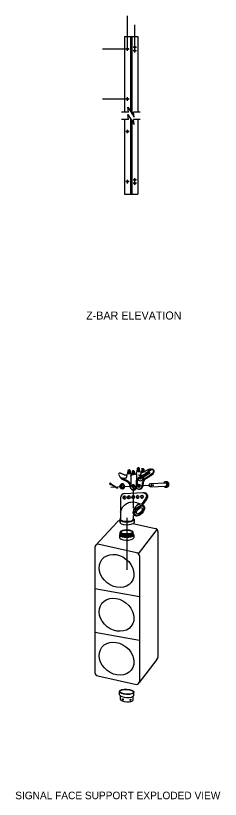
# Model space of a CAD drawing. Extents: x 1635.7 to 1677, y 1593.1 to 1622.8.
# Drawn here: x 1669.39 to 1673.48, y 1593.11 to 1608.77 of the extents above; entities that cross this region are included whole.
import ezdxf

# ---------------------------------------------------------------- set-up
doc = ezdxf.new("R2010")
doc.units = 0
doc.layers.add('es_DETAIL', color=7, linetype='Continuous')
doc.layers.add('es_NO-PLOT', color=7, linetype='Continuous')

msp = doc.modelspace()

# ---------------------------------------------------------------- linework, layer by layer
at = {"layer": 'es_DETAIL'}
for p, q in [((1671.624, 1608.065), (1671.624, 1608.77)), ((1671.77, 1608.031), (1671.77, 1608.587)), ((1671.562, 1608.356), (1671.833, 1608.356)), ((1671.562, 1608.356), (1671.562, 1606.839)), ((1671.687, 1608.356), (1671.687, 1606.848)), ((1671.708, 1608.356), (1671.708, 1606.815)), ((1671.833, 1608.356), (1671.833, 1606.839)), ((1671.127, 1608.106), (1671.658, 1608.106)), ((1671.736, 1608.14), (1671.804, 1608.14)), ((1671.736, 1608.073), (1671.804, 1608.073)), ((1671.127, 1607.106), (1671.658, 1607.106)), ((1671.624, 1607.071), (1671.624, 1607.142)), ((1671.642, 1606.839), (1671.505, 1606.839)), ((1671.642, 1606.694), (1671.505, 1606.694)), ((1671.562, 1606.694), (1671.562, 1605.205)), ((1671.687, 1606.703), (1671.687, 1605.205)), ((1671.88, 1606.839), (1671.742, 1606.839)), ((1671.88, 1606.694), (1671.742, 1606.694)), ((1671.833, 1606.694), (1671.833, 1605.205)), ((1671.708, 1606.669), (1671.708, 1605.205)), ((1671.66, 1606.455), (1671.588, 1606.455)), ((1671.624, 1606.419), (1671.624, 1606.491)), ((1671.66, 1605.455), (1671.588, 1605.455)), ((1671.624, 1605.419), (1671.624, 1605.491)), ((1671.806, 1605.489), (1671.734, 1605.489)), ((1671.77, 1605.387), (1671.77, 1605.525)), ((1671.806, 1605.421), (1671.734, 1605.421)), ((1671.562, 1605.205), (1671.833, 1605.205)), ((1671.627, 1599.64), (1671.641, 1599.649)), ((1671.627, 1599.64), (1671.627, 1599.616)), ((1671.633, 1599.678), (1671.633, 1599.644)), ((1671.641, 1599.649), (1671.641, 1599.619)), ((1671.641, 1599.649), (1671.668, 1599.649)), ((1671.668, 1599.649), (1671.668, 1599.617)), ((1671.668, 1599.649), (1671.682, 1599.642)), ((1671.676, 1599.68), (1671.676, 1599.645)), ((1671.682, 1599.642), (1671.682, 1599.615)), ((1671.717, 1599.661), (1671.717, 1599.626)), ((1671.76, 1599.663), (1671.76, 1599.628)), ((1671.811, 1599.68), (1671.825, 1599.69)), ((1671.811, 1599.68), (1671.811, 1599.652)), ((1671.817, 1599.719), (1671.817, 1599.684)), ((1671.825, 1599.69), (1671.825, 1599.659)), ((1671.825, 1599.69), (1671.852, 1599.69)), ((1671.852, 1599.69), (1671.852, 1599.66)), ((1671.852, 1599.69), (1671.866, 1599.683)), ((1671.86, 1599.721), (1671.86, 1599.686)), ((1671.866, 1599.683), (1671.866, 1599.657)), ((1671.901, 1599.665), (1671.915, 1599.674)), ((1671.901, 1599.665), (1671.901, 1599.643)), ((1671.907, 1599.704), (1671.907, 1599.669)), ((1671.915, 1599.674), (1671.915, 1599.641)), ((1671.915, 1599.674), (1671.942, 1599.674)), ((1671.942, 1599.674), (1671.942, 1599.649)), ((1671.942, 1599.674), (1671.956, 1599.667)), ((1671.95, 1599.705), (1671.95, 1599.67)), ((1671.956, 1599.667), (1671.956, 1599.655)), ((1671.691, 1599.566), (1671.691, 1599.371)), ((1671.711, 1599.622), (1671.726, 1599.632)), ((1671.711, 1599.622), (1671.711, 1599.601)), ((1671.726, 1599.632), (1671.726, 1599.596)), ((1671.726, 1599.632), (1671.752, 1599.632)), ((1671.752, 1599.632), (1671.752, 1599.601)), ((1671.752, 1599.632), (1671.766, 1599.625)), ((1671.766, 1599.625), (1671.766, 1599.606)), ((1671.801, 1599.611), (1671.801, 1599.398)), ((1671.293, 1599.346), (1672.081, 1599.385)), ((1671.302, 1599.401), (1671.41, 1599.334)), ((1671.304, 1599.405), (1671.423, 1599.329)), ((1671.305, 1599.408), (1671.425, 1599.33)), ((1671.41, 1599.334), (1671.412, 1599.336)), ((1671.425, 1599.33), (1671.423, 1599.329)), ((1671.738, 1599.368), (1671.738, 1598.927)), ((1672.08, 1599.418), (1672.384, 1599.433)), ((1672.083, 1599.352), (1672.387, 1599.367)), ((1672.383, 1599.454), (1672.405, 1599.455)), ((1672.388, 1599.346), (1672.41, 1599.347)), ((1671.571, 1599.222), (1671.927, 1599.239)), ((1671.927, 1599.239), (1671.964, 1599.238)), ((1671.484, 1599.131), (1671.484, 1598.703)), ((1671.922, 1598.993), (1671.946, 1598.971)), ((1671.47, 1598.704), (1671.47, 1598.655)), ((1671.609, 1598.736), (1671.609, 1597.696)), ((1671.755, 1598.704), (1671.755, 1598.642)), ((1670.992, 1598.187), (1671.417, 1598.645)), ((1671.733, 1598.62), (1672.181, 1598.519)), ((1671.464, 1598.395), (1671.464, 1598.346)), ((1671.478, 1598.394), (1671.478, 1598.447)), ((1671.735, 1598.395), (1671.735, 1598.446)), ((1671.749, 1598.395), (1671.749, 1598.333)), ((1671.845, 1598.013), (1672.213, 1598.502)), ((1672.23, 1598.459), (1672.23, 1595.941)), ((1670.975, 1598.144), (1670.975, 1595.636)), ((1671.803, 1598.031), (1671.035, 1598.204)), ((1671.863, 1597.97), (1671.863, 1595.462)), ((1670.975, 1597.321), (1671.863, 1597.161)), ((1670.975, 1596.445), (1671.863, 1596.285)), ((1671.862, 1595.443), (1672.213, 1595.898)), ((1671.035, 1595.575), (1671.803, 1595.402)), ((1671.467, 1595.195), (1671.467, 1595.264)), ((1671.481, 1595.102), (1671.481, 1595.176)), ((1671.738, 1595.09), (1671.738, 1595.163)), ((1671.751, 1595.18), (1671.751, 1595.253))]:
    msp.add_line(p, q, dxfattribs=at)
for points in [[(1671.642, 1606.839), (1671.63, 1606.939), (1671.755, 1606.739), (1671.742, 1606.839)], [(1671.642, 1606.694), (1671.63, 1606.794), (1671.755, 1606.594), (1671.742, 1606.694)]]:
    msp.add_lwpolyline(points, dxfattribs=at)
for centre in [(1671.624, 1608.106), (1671.77, 1608.14), (1671.77, 1608.073), (1671.624, 1607.106), (1671.624, 1606.455), (1671.624, 1605.455), (1671.77, 1605.489), (1671.77, 1605.421)]:
    msp.add_circle(centre, 0.0156, dxfattribs=at)
for centre, radius, start, end in [((1672.015, 1599.445), 0.0883, 124.3956, 173.5355), ((1672.015, 1599.445), 0.0718, 122.0577, 174.2409), ((1671.297, 1599.392), 0.0144, 60.9743, 117.2302), ((1671.297, 1599.392), 0.0109, 60.9743, 117.2302), ((1671.308, 1599.418), 0.0144, 194.6869, 250.9427), ((1671.308, 1599.418), 0.0109, 194.6869, 250.9427), ((1671.575, 1599.131), 0.0911, 92.6284, 180), ((1671.468, 1598.613), 0.0607, 88.1983, 147.6643), ((1672.17, 1598.459), 0.0607, 0, 79.3113), ((1671.035, 1598.144), 0.0607, 90, 180), ((1671.803, 1597.97), 0.0607, 0, 90), ((1672.17, 1595.941), 0.0607, 315, 0), ((1671.035, 1595.636), 0.0607, 180, 270), ((1671.803, 1595.462), 0.0607, 270, 0)]:
    msp.add_arc(centre, radius, start, end, dxfattribs=at)
for centre, major_axis, ratio, start_param, end_param in [((1671.655, 1599.679), (0.0214, 0.001), 0.472624, 6.265799, 9.418415), ((1671.655, 1599.676), (0.0214, 0.001), 0.472624, 6.265799, 9.418415), ((1671.655, 1599.669), (0.0214, 0.001), 0.472624, 6.265799, 9.418415), ((1671.655, 1599.661), (0.0214, 0.001), 0.472624, 6.265799, 9.418415), ((1671.655, 1599.653), (0.0214, 0.001), 0.472624, 6.265799, 9.418415), ((1671.655, 1599.645), (0.0214, 0.001), 0.472624, 6.265799, 9.418415), ((1671.739, 1599.662), (0.0214, 0.001), 0.472624, 6.265799, 9.418415), ((1671.739, 1599.659), (0.0214, 0.001), 0.472624, 6.265799, 9.418415), ((1671.739, 1599.652), (0.0214, 0.001), 0.472624, 6.265799, 9.418415), ((1671.739, 1599.644), (0.0214, 0.001), 0.472624, 6.265799, 9.418415), ((1671.739, 1599.635), (0.0214, 0.001), 0.472624, 6.265799, 9.418415), ((1671.839, 1599.72), (0.0214, 0.001), 0.472624, 6.265799, 9.418415), ((1671.839, 1599.717), (0.0214, 0.001), 0.472624, 6.265799, 9.418415), ((1671.839, 1599.71), (0.0214, 0.001), 0.472624, 6.265799, 9.418415), ((1671.839, 1599.693), (0.0214, 0.001), 0.472624, 6.265799, 9.418415), ((1671.839, 1599.702), (0.0214, 0.001), 0.472624, 6.265799, 9.418415), ((1671.839, 1599.686), (0.0214, 0.001), 0.472624, 6.265799, 9.418415), ((1671.928, 1599.705), (0.0214, 0.001), 0.472624, 6.265799, 9.418415), ((1671.929, 1599.701), (0.0214, 0.001), 0.472624, 6.265799, 9.418415), ((1671.929, 1599.694), (0.0214, 0.001), 0.472624, 6.265799, 9.418415), ((1671.929, 1599.686), (0.0214, 0.001), 0.472624, 6.265799, 9.418415), ((1671.929, 1599.678), (0.0214, 0.001), 0.472624, 6.265799, 9.418415), ((1671.929, 1599.67), (0.0214, 0.001), 0.472624, 6.265799, 9.418415), ((1671.739, 1599.628), (0.0214, 0.001), 0.472624, 6.265799, 9.418415), ((1671.283, 1599.414), (0.015, -0.0073), 0.761697, 0.535313, 5.709956), ((1671.283, 1599.414), (0.0115, -0.006), 0.677703, 0.709373, 5.671427), ((1671.521, 1599.361), (0.003, 0.0333), 0.725998, 0.395332, 3.405509), ((1671.521, 1599.361), (0.0047, 0.0526), 0.826342, 3.415707, 6.637131), ((1671.738, 1599.368), (0.027, 0.0617), 0.86395, 2.568274, 4.991498), ((1671.754, 1599.368), (0, 0.0334), 0.725998, 0.356319, 2.803413), ((1671.856, 1599.373), (0.027, 0.0617), 0.86395, 2.633534, 4.991498), ((1671.869, 1599.374), (0, 0.0334), 0.725998, 0.356319, 2.803413), ((1671.872, 1599.369), (0.027, 0.0617), 0.86395, 3.15916, 4.991498), ((1672.386, 1599.4), (-0.0027, 0.0542), 0.831182, 2.234604, 7.190174), ((1672.386, 1599.4), (-0.0017, 0.0334), 0.725998, 3.141593, 6.283185), ((1672.406, 1599.401), (-0.0027, 0.0542), 0.831182, 3.158154, 6.242058), ((1671.58, 1599.139), (0, 0.0334), 0.725998, 0.356319, 2.803413), ((1671.667, 1599.143), (0, 0.0334), 0.725998, 0.356319, 2.803413), ((1671.754, 1599.147), (0, 0.0334), 0.725998, 0.356319, 2.803413), ((1671.841, 1599.151), (0, 0.0334), 0.725998, 0.356319, 2.803413), ((1671.929, 1599.155), (0, 0.0334), 0.725998, 0.356319, 2.803413), ((1671.835, 1598.898), (0.086, 0.0963), 0.575038, 6.250553, 9.407565), ((1671.612, 1598.704), (-0.142, 0), 0.381216, 5.843614, 9.867808), ((1671.612, 1598.704), (-0.129, 0), 0.314901, 0.030457, 3.141593), ((1671.612, 1598.649), (-0.143, 0), 0.375682, 6.176268, 9.298672), ((1671.607, 1598.395), (-0.142, 0), 0.381216, 5.843614, 9.867808), ((1671.607, 1598.448), (-0.129, 0), 0.314901, 3.058803, 9.3387), ((1671.607, 1598.438), (-0.129, 0), 0.314901, 0.030457, 3.096999), ((1671.607, 1598.429), (-0.129, 0), 0.314901, 0.030457, 3.141593), ((1671.607, 1598.419), (-0.129, 0), 0.314901, 0.030457, 3.141593), ((1671.607, 1598.409), (-0.129, 0), 0.314901, 0.030457, 3.141593), ((1671.607, 1598.4), (-0.129, 0), 0.314901, 0.030457, 3.141593), ((1671.607, 1598.395), (-0.129, 0), 0.314901, 0.030457, 3.141593), ((1671.607, 1598.448), (-0.118, 0), 0.252458, 3.058803, 9.3387), ((1671.607, 1598.34), (-0.143, 0), 0.375682, 6.176268, 9.298672), ((1671.609, 1595.194), (-0.143, 0.007), 0.375682, 0.132476, 3.015487), ((1671.609, 1595.097), (-0.128, 0.007), 0.314901, 0.030457, 3.141593), ((1671.534, 1595.104), (-0.0007, -0.014), 0.510002, 3.47344, 6.082813), ((1671.679, 1595.094), (0.0007, 0.014), 0.510002, 3.341965, 5.951338)]:
    msp.add_ellipse(centre, major_axis=major_axis, ratio=ratio, start_param=start_param, end_param=end_param, dxfattribs=at)
for centre, major_axis, ratio in [((1672.041, 1599.643), (0, 0.00153), 0.601575), ((1672.044, 1599.641), (0, 0.00153), 0.601575), ((1672.046, 1599.645), (0, 0.00153), 0.601575), ((1672.046, 1599.641), (0, 0.00153), 0.601575), ((1672.048, 1599.648), (0, 0.00153), 0.601575), ((1672.05, 1599.645), (0, 0.00153), 0.601575), ((1672.05, 1599.64), (0, 0.00153), 0.601575), ((1672.052, 1599.649), (0, 0.00153), 0.601575), ((1672.052, 1599.643), (0, 0.00153), 0.601575), ((1672.055, 1599.645), (0, 0.00153), 0.601575), ((1672.055, 1599.64), (0, 0.00153), 0.601575), ((1672.058, 1599.643), (0, 0.00153), 0.601575), ((1672.058, 1599.639), (0, 0.00153), 0.601575), ((1672.062, 1599.641), (0, 0.00153), 0.601575), ((1672.041, 1599.637), (0, 0.00153), 0.601575), ((1672.042, 1599.632), (0, 0.00153), 0.601575), ((1672.044, 1599.637), (0, 0.00153), 0.601575), ((1672.046, 1599.635), (0, 0.00153), 0.601575), ((1672.046, 1599.627), (0, 0.00153), 0.601575), ((1672.047, 1599.631), (0, 0.00153), 0.601575), ((1672.049, 1599.627), (0, 0.00153), 0.601575), ((1672.05, 1599.633), (0, 0.00153), 0.601575), ((1672.052, 1599.624), (0, 0.00153), 0.601575), ((1672.053, 1599.637), (0, 0.00153), 0.601575), ((1672.054, 1599.633), (0, 0.00153), 0.601575), ((1672.053, 1599.629), (0, 0.00153), 0.601575), ((1672.056, 1599.625), (0, 0.00153), 0.601575), ((1672.057, 1599.635), (0, 0.00153), 0.601575), ((1672.058, 1599.632), (0, 0.00153), 0.601575), ((1672.059, 1599.629), (0, 0.00153), 0.601575), ((1672.06, 1599.623), (0, 0.00153), 0.601575), ((1672.061, 1599.636), (0, 0.00153), 0.601575), ((1672.064, 1599.632), (0, 0.00153), 0.601575), ((1671.518, 1599.36), (0.0047, 0.0526), 0.826342), ((1671.518, 1599.36), (0.003, 0.0333), 0.725998), ((1671.738, 1599.368), (0, 0.0334), 0.725998), ((1671.853, 1599.374), (0, 0.0334), 0.725998), ((1672.081, 1599.385), (-0.0017, 0.0334), 0.725998), ((1672.133, 1599.384), (0.0001, -0.0107), 0.730847), ((1671.564, 1599.139), (0, 0.0334), 0.725998), ((1671.651, 1599.143), (0, 0.0334), 0.725998), ((1671.738, 1599.147), (0, 0.0334), 0.725998), ((1671.825, 1599.151), (0, 0.0334), 0.725998), ((1671.913, 1599.155), (0, 0.0334), 0.725998), ((1671.861, 1598.876), (0.0852, 0.0954), 0.58038), ((1671.861, 1598.876), (0.0759, 0.0849), 0.528419), ((1671.861, 1598.876), (0.0507, 0.0567), 0.50496), ((1671.406, 1597.671), (0.292, -0.23), 0.814636), ((1671.406, 1596.795), (0.292, -0.23), 0.814636), ((1671.406, 1595.918), (0.292, -0.23), 0.814636), ((1671.609, 1595.256), (-0.142, 0.007), 0.381216), ((1671.609, 1595.256), (-0.135, 0.007), 0.349387), ((1671.531, 1595.104), (-0.0007, -0.014), 0.510002), ((1671.682, 1595.094), (0.0007, 0.014), 0.510002)]:
    msp.add_ellipse(centre, major_axis=major_axis, ratio=ratio, dxfattribs=at)
for points, degree in [([(1671.801, 1599.611), (1671.8, 1599.63), (1671.805, 1599.647), (1671.813, 1599.654), (1671.822, 1599.659), (1671.841, 1599.662), (1671.865, 1599.659), (1671.898, 1599.643), (1671.914, 1599.639), (1671.952, 1599.651), (1672.019, 1599.688), (1672.035, 1599.696), (1672.05, 1599.703), (1672.07, 1599.709), (1672.098, 1599.714), (1672.118, 1599.708)], 3), ([(1672.012, 1599.641), (1671.967, 1599.603), (1671.934, 1599.584), (1671.894, 1599.562), (1671.859, 1599.545), (1671.831, 1599.528), (1671.817, 1599.513), (1671.811, 1599.503), (1671.81, 1599.499)], 3), ([(1671.917, 1599.641), (1671.9, 1599.638), (1671.888, 1599.627), (1671.886, 1599.6), (1671.885, 1599.584)], 2), ([(1672.012, 1599.641), (1672.049, 1599.672), (1672.077, 1599.704), (1672.11, 1599.716), (1672.149, 1599.691), (1672.155, 1599.667), (1672.148, 1599.636), (1672.129, 1599.609), (1672.121, 1599.601)], 3), ([(1672.023, 1599.629), (1672.06, 1599.661), (1672.09, 1599.694), (1672.119, 1599.703), (1672.145, 1599.679), (1672.142, 1599.662), (1672.138, 1599.644), (1672.117, 1599.62), (1672.11, 1599.613)], 3), ([(1672.04, 1599.644), (1672.038, 1599.633), (1672.043, 1599.623), (1672.059, 1599.619), (1672.065, 1599.626), (1672.066, 1599.636), (1672.059, 1599.65), (1672.049, 1599.652)], 2), ([(1671.608, 1599.577), (1671.574, 1599.583), (1671.53, 1599.606), (1671.494, 1599.617), (1671.486, 1599.622), (1671.454, 1599.631), (1671.441, 1599.608), (1671.455, 1599.579), (1671.471, 1599.55), (1671.494, 1599.521), (1671.518, 1599.506), (1671.539, 1599.497), (1671.603, 1599.468), (1671.63, 1599.447), (1671.647, 1599.428), (1671.661, 1599.405), (1671.673, 1599.381), (1671.674, 1599.36), (1671.681, 1599.338), (1671.687, 1599.329)], 3), ([(1671.47, 1599.553), (1671.509, 1599.524), (1671.574, 1599.496), (1671.603, 1599.489), (1671.634, 1599.47), (1671.655, 1599.449), (1671.673, 1599.422), (1671.687, 1599.395), (1671.691, 1599.371)], 2), ([(1671.608, 1599.577), (1671.605, 1599.55), (1671.597, 1599.534), (1671.574, 1599.515), (1671.542, 1599.519), (1671.535, 1599.519), (1671.527, 1599.521), (1671.514, 1599.524)], 2), ([(1671.608, 1599.577), (1671.608, 1599.597), (1671.612, 1599.611), (1671.636, 1599.62), (1671.666, 1599.618), (1671.687, 1599.614), (1671.706, 1599.604), (1671.717, 1599.596), (1671.72, 1599.595), (1671.763, 1599.604), (1671.788, 1599.609), (1671.796, 1599.61), (1671.801, 1599.611)], 3), ([(1671.691, 1599.566), (1671.691, 1599.584), (1671.711, 1599.592), (1671.721, 1599.596)], 2), ([(1671.692, 1599.32), (1671.708, 1599.299), (1671.738, 1599.289), (1671.761, 1599.292), (1671.786, 1599.3), (1671.809, 1599.327), (1671.82, 1599.378), (1671.823, 1599.4), (1671.826, 1599.44), (1671.826, 1599.459), (1671.828, 1599.498), (1671.84, 1599.509)], 2), ([(1671.797, 1599.363), (1671.798, 1599.366), (1671.801, 1599.382), (1671.803, 1599.407), (1671.806, 1599.441), (1671.806, 1599.472), (1671.806, 1599.49), (1671.81, 1599.499)], 3), ([(1671.832, 1599.496), (1671.836, 1599.491), (1671.853, 1599.476), (1671.902, 1599.469), (1671.938, 1599.509), (1671.943, 1599.535), (1671.943, 1599.547)], 3), ([(1671.84, 1599.509), (1671.85, 1599.517), (1671.879, 1599.538), (1671.927, 1599.558), (1671.974, 1599.591), (1672, 1599.609), (1672.023, 1599.629)], 3), ([(1671.843, 1599.594), (1671.869, 1599.584), (1671.883, 1599.582), (1671.932, 1599.587), (1671.967, 1599.605)], 2), ([(1671.859, 1599.523), (1671.863, 1599.519), (1671.871, 1599.515), (1671.881, 1599.514), (1671.888, 1599.518), (1671.889, 1599.519)], 3), ([(1672.061, 1599.623), (1672.005, 1599.584), (1671.96, 1599.554), (1671.889, 1599.519)], 2), ([(1672.11, 1599.613), (1672.061, 1599.57), (1672.028, 1599.55), (1671.993, 1599.531), (1671.973, 1599.521), (1671.965, 1599.517)], 3), ([(1672.121, 1599.601), (1672.07, 1599.557), (1672.036, 1599.536), (1672.002, 1599.518), (1671.983, 1599.509), (1671.977, 1599.505)], 3), ([(1671.915, 1599.368), (1671.916, 1599.371), (1671.919, 1599.388), (1671.923, 1599.411), (1671.924, 1599.424), (1671.927, 1599.454)], 3), ([(1671.931, 1599.364), (1671.932, 1599.368), (1671.935, 1599.385), (1671.939, 1599.408), (1671.94, 1599.423), (1671.944, 1599.452)], 3), ([(1671.927, 1599.239), (1671.995, 1599.224), (1672.004, 1599.173), (1671.997, 1599.151), (1671.987, 1599.12), (1671.955, 1599.073), (1671.905, 1599.003)], 3), ([(1671.964, 1599.238), (1672, 1599.228), (1672.025, 1599.195), (1672.022, 1599.146), (1672.007, 1599.111), (1671.972, 1599.061), (1671.922, 1598.993)], 3), ([(1671.484, 1598.846), (1671.506, 1598.938), (1671.605, 1599.031), (1671.691, 1599.049), (1671.754, 1599.051), (1671.796, 1599.045), (1671.847, 1599.025), (1671.876, 1599.006)], 3), ([(1671.741, 1598.704), (1671.741, 1598.747), (1671.741, 1598.771), (1671.756, 1598.787), (1671.771, 1598.784)], 2), ([(1671.748, 1598.803), (1671.757, 1598.795), (1671.766, 1598.788), (1671.775, 1598.78)], 2)]:
    msp.add_open_spline(points, degree=degree, dxfattribs=at)

# ---------------------------------------------------------------- texts
at = {"layer": 'es_NO-PLOT'}
for s, height, p in [('Z-BAR ELEVATION', 0.16, (1670.799, 1602.697)), ('SIGNAL FACE SUPPORT EXPLODED VIEW', 0.15096, (1669.383, 1593.108))]:
    msp.add_text(s, height=height, dxfattribs=at).set_placement(p)

doc.saveas('drawing.dxf')
